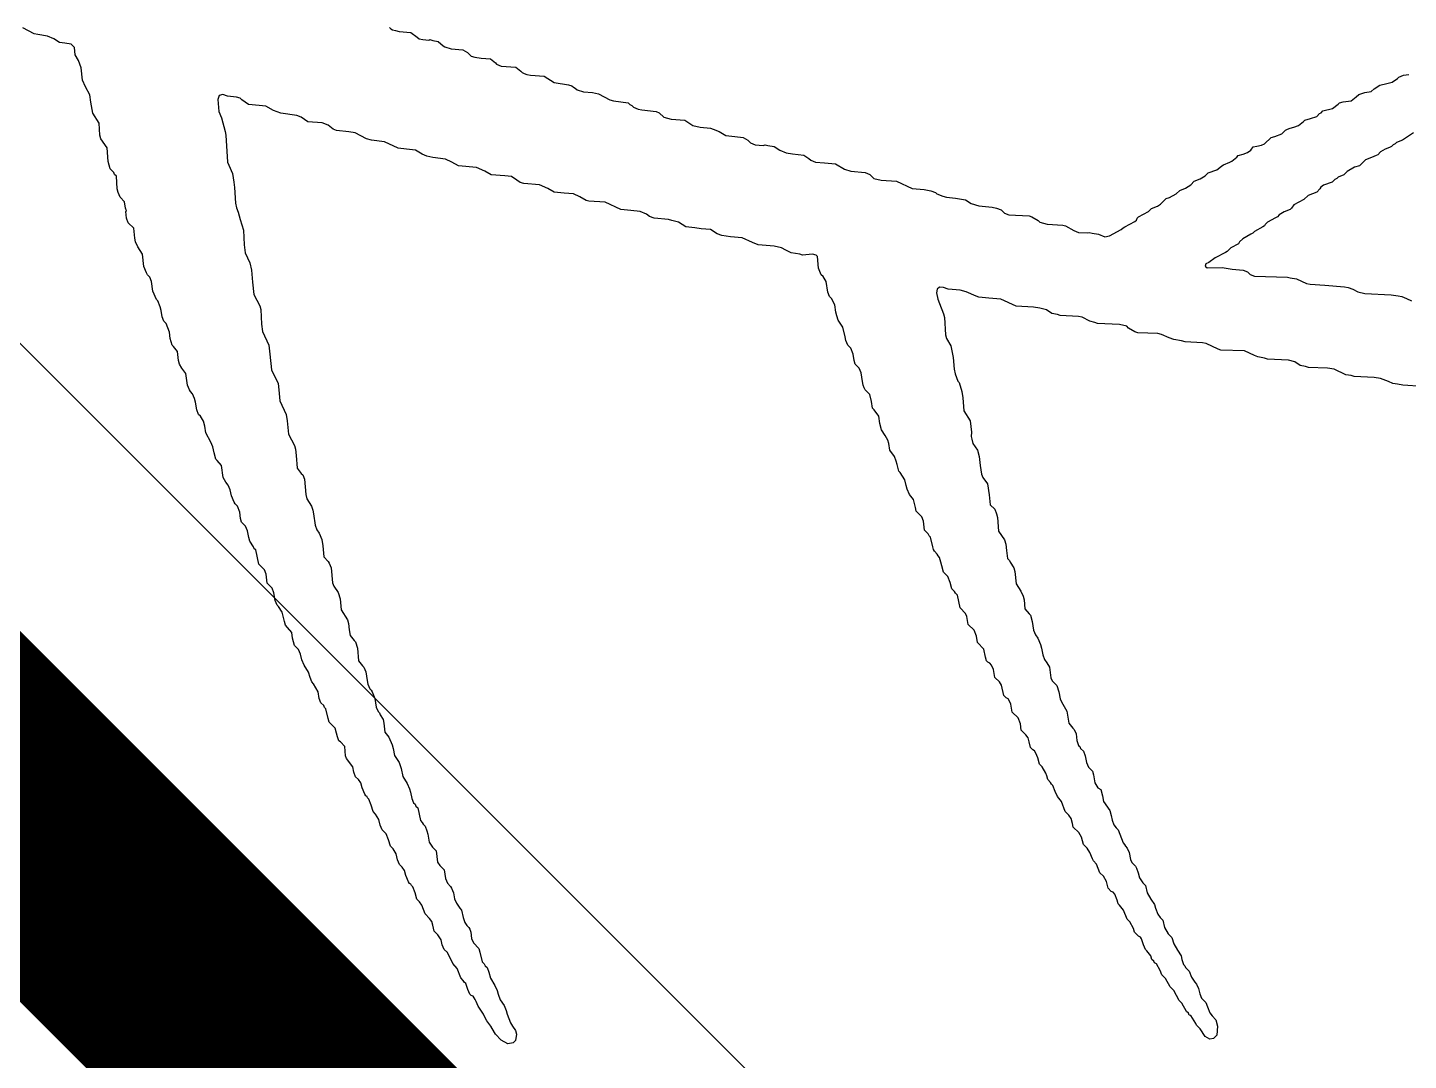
# Model space of a CAD drawing. Header units: inches. Extents: x 0 to 12.7, y -0.1 to 3.5.
# Drawn here: x 0.9198 to 1.025, y 0.5865 to 0.6652 of the extents above; entities that cross this region are included whole.
import ezdxf

# ---------------------------------------------------------------- set-up
doc = ezdxf.new("R2010")
doc.units = ezdxf.units.IN
doc.header["$MEASUREMENT"] = 0
doc.layers.add('Bottom Overlay', color=54, linetype='Continuous')
doc.layers.add('Top Layer', color=1, linetype='Continuous')

msp = doc.modelspace()

# ---------------------------------------------------------------- linework, layer by layer
at = {"layer": 'Bottom Overlay'}
for p, q in [((0.92032, 0.66476), (0.91945, 0.66521)), ((0.94739, 0.66524), (0.94749, 0.66514)), ((0.94749, 0.66514), (0.94763, 0.66507)), ((0.94763, 0.66507), (0.94784, 0.665)), ((0.94784, 0.665), (0.94812, 0.66493)), ((0.9206, 0.66469), (0.92032, 0.66476)), ((0.92133, 0.66458), (0.9206, 0.66469)), ((0.92182, 0.66438), (0.92133, 0.66458)), ((0.92224, 0.6641), (0.92182, 0.66438)), ((0.92265, 0.66403), (0.92224, 0.6641)), ((0.92314, 0.66396), (0.92265, 0.66403)), ((0.92338, 0.66371), (0.92314, 0.66396)), ((0.94812, 0.66493), (0.94902, 0.66486)), ((0.94902, 0.66486), (0.94951, 0.66451)), ((0.94951, 0.66451), (0.94965, 0.66438)), ((0.94965, 0.66438), (0.94993, 0.66431)), ((0.94993, 0.66431), (0.95038, 0.66427)), ((0.95038, 0.66427), (0.95048, 0.66431)), ((0.95048, 0.66431), (0.95069, 0.66424)), ((0.95069, 0.66424), (0.95111, 0.66417)), ((0.95111, 0.66417), (0.95149, 0.66385)), ((0.92345, 0.66316), (0.92338, 0.66371)), ((0.9237, 0.66271), (0.92345, 0.66316)), ((0.95149, 0.66385), (0.9516, 0.66375)), ((0.9516, 0.66375), (0.95209, 0.66361)), ((0.95209, 0.66361), (0.95299, 0.66354)), ((0.95299, 0.66354), (0.95334, 0.66333)), ((0.95334, 0.66333), (0.95362, 0.66305)), ((0.95362, 0.66305), (0.95389, 0.66298)), ((0.95389, 0.66298), (0.95438, 0.66291)), ((0.95438, 0.66291), (0.95508, 0.66284)), ((0.92391, 0.66215), (0.9237, 0.66271)), ((0.92401, 0.66121), (0.92391, 0.66215)), ((0.95508, 0.66284), (0.95546, 0.66253)), ((0.95546, 0.66253), (0.95556, 0.66243)), ((0.95556, 0.66243), (0.95591, 0.66229)), ((0.95591, 0.66229), (0.95703, 0.66222)), ((0.95703, 0.66222), (0.95741, 0.6619)), ((0.95741, 0.6619), (0.95751, 0.6618)), ((0.92422, 0.66072), (0.92401, 0.66121)), ((0.95751, 0.6618), (0.95765, 0.66173)), ((0.95765, 0.66173), (0.95786, 0.66166)), ((0.95786, 0.66166), (0.95814, 0.66159)), ((0.95814, 0.66159), (0.95918, 0.66152)), ((0.95918, 0.66152), (0.95995, 0.66104)), ((0.95995, 0.66104), (0.96103, 0.66086)), ((0.96103, 0.66086), (0.9613, 0.66079)), ((0.9613, 0.66079), (0.96141, 0.66069)), ((1.02243, 0.66055), (1.02285, 0.66083)), ((1.02285, 0.66083), (1.0234, 0.66097)), ((1.0234, 0.66097), (1.02379, 0.66107)), ((1.02379, 0.66107), (1.02421, 0.66135)), ((1.02421, 0.66135), (1.02431, 0.66145)), ((1.02431, 0.66145), (1.02466, 0.66159)), ((1.02466, 0.66159), (1.02507, 0.66166)), ((0.92457, 0.6601), (0.92422, 0.66072)), ((0.92464, 0.65954), (0.92457, 0.6601)), ((0.93441, 0.66006), (0.93431, 0.65975)), ((0.93431, 0.65975), (0.93438, 0.65884)), ((0.93469, 0.66013), (0.93441, 0.66006)), ((0.93504, 0.65999), (0.93469, 0.66013)), ((0.93573, 0.65992), (0.93504, 0.65999)), ((0.93601, 0.65985), (0.93573, 0.65992)), ((0.93615, 0.65971), (0.93601, 0.65985)), ((0.96141, 0.66069), (0.96155, 0.66062)), ((0.96155, 0.66062), (0.96169, 0.66048)), ((0.96169, 0.66048), (0.96217, 0.66034)), ((0.96217, 0.66034), (0.96287, 0.66027)), ((0.96287, 0.66027), (0.96332, 0.66017)), ((0.96332, 0.66017), (0.96419, 0.65971)), ((1.02069, 0.65964), (1.02107, 0.65996)), ((1.02107, 0.65996), (1.02125, 0.66013)), ((1.02125, 0.66013), (1.02173, 0.66027)), ((1.02173, 0.66027), (1.02219, 0.66037)), ((1.02219, 0.66037), (1.02243, 0.66055)), ((0.92478, 0.6587), (0.92464, 0.65954)), ((0.92526, 0.65794), (0.92478, 0.6587)), ((0.93438, 0.65884), (0.93459, 0.65836)), ((0.93664, 0.65937), (0.93615, 0.65971)), ((0.93747, 0.6593), (0.93664, 0.65937)), ((0.93796, 0.65923), (0.93747, 0.6593)), ((0.93855, 0.65891), (0.93796, 0.65923)), ((0.93911, 0.6587), (0.93855, 0.65891)), ((0.94033, 0.65853), (0.93911, 0.6587)), ((0.96419, 0.65971), (0.96447, 0.65964)), ((0.96447, 0.65964), (0.96558, 0.6595)), ((0.96558, 0.6595), (0.96572, 0.65937)), ((0.96572, 0.65937), (0.96586, 0.6593)), ((0.96586, 0.6593), (0.966, 0.65916)), ((0.966, 0.65916), (0.96635, 0.65902)), ((0.96635, 0.65902), (0.96663, 0.65895)), ((0.96663, 0.65895), (0.96771, 0.65884)), ((0.96771, 0.65884), (0.96795, 0.65874)), ((0.96795, 0.65874), (0.9683, 0.65839)), ((1.01826, 0.65867), (1.01839, 0.65874)), ((1.01839, 0.65874), (1.01853, 0.65888)), ((1.01853, 0.65888), (1.01926, 0.65905)), ((1.01926, 0.65905), (1.01968, 0.6594)), ((1.01968, 0.6594), (1.01979, 0.6595)), ((1.01979, 0.6595), (1.02006, 0.65957)), ((1.02006, 0.65957), (1.02069, 0.65964)), ((0.92533, 0.65703), (0.92526, 0.65794)), ((0.93459, 0.65836), (0.93469, 0.65797)), ((0.93469, 0.65797), (0.93476, 0.6577)), ((0.93476, 0.6577), (0.93486, 0.65731)), ((0.94067, 0.65839), (0.94033, 0.65853)), ((0.94116, 0.65804), (0.94067, 0.65839)), ((0.94227, 0.65797), (0.94116, 0.65804)), ((0.94273, 0.6578), (0.94227, 0.65797)), ((0.94311, 0.65749), (0.94273, 0.6578)), ((0.9683, 0.65839), (0.96885, 0.65825)), ((0.96885, 0.65825), (0.9699, 0.65818)), ((0.9699, 0.65818), (0.97052, 0.65776)), ((0.97052, 0.65776), (0.97108, 0.65763)), ((1.01631, 0.65763), (1.01666, 0.65776)), ((1.01666, 0.65776), (1.01704, 0.65808)), ((1.01704, 0.65808), (1.01714, 0.65818)), ((1.01714, 0.65818), (1.01759, 0.65829)), ((1.01759, 0.65829), (1.01805, 0.65846)), ((1.01805, 0.65846), (1.01826, 0.65867)), ((0.9254, 0.65676), (0.92533, 0.65703)), ((0.92589, 0.65606), (0.9254, 0.65676)), ((0.93486, 0.65731), (0.93493, 0.65703)), ((0.93493, 0.65703), (0.93504, 0.65498)), ((0.94335, 0.65738), (0.94311, 0.65749)), ((0.94429, 0.65728), (0.94335, 0.65738)), ((0.94478, 0.65721), (0.94429, 0.65728)), ((0.94565, 0.65676), (0.94478, 0.65721)), ((0.94603, 0.65665), (0.94565, 0.65676)), ((0.94701, 0.65651), (0.94603, 0.65665)), ((0.97108, 0.65763), (0.97185, 0.65756)), ((0.97185, 0.65756), (0.97205, 0.65749)), ((0.97205, 0.65749), (0.97251, 0.65731)), ((0.97251, 0.65731), (0.97303, 0.657)), ((0.97303, 0.657), (0.97372, 0.65693)), ((0.97372, 0.65693), (0.97435, 0.65686)), ((0.97435, 0.65686), (0.9747, 0.65665)), ((0.9747, 0.65665), (0.97491, 0.65644)), ((1.01408, 0.65637), (1.01457, 0.65686)), ((1.01457, 0.65686), (1.01485, 0.65693)), ((1.01485, 0.65693), (1.0154, 0.65714)), ((1.0154, 0.65714), (1.01568, 0.65742)), ((1.01568, 0.65742), (1.01582, 0.65749)), ((1.01582, 0.65749), (1.01603, 0.65756)), ((1.01603, 0.65756), (1.01631, 0.65763)), ((1.02459, 0.65665), (1.02414, 0.65648)), ((1.02542, 0.65721), (1.02459, 0.65665)), ((0.92596, 0.65502), (0.92589, 0.65606)), ((0.94805, 0.65603), (0.94701, 0.65651)), ((0.94868, 0.65596), (0.94805, 0.65603)), ((0.94937, 0.65589), (0.94868, 0.65596)), ((0.94989, 0.65557), (0.94937, 0.65589)), ((0.95024, 0.65543), (0.94989, 0.65557)), ((0.97491, 0.65644), (0.97526, 0.6563)), ((0.97526, 0.6563), (0.97588, 0.65623)), ((0.97588, 0.65623), (0.97602, 0.6563)), ((0.97602, 0.6563), (0.97623, 0.65623)), ((0.97623, 0.65623), (0.97672, 0.65616)), ((0.97672, 0.65616), (0.97713, 0.65589)), ((0.97713, 0.65589), (0.97762, 0.65568)), ((0.97762, 0.65568), (0.97811, 0.65561)), ((0.97811, 0.65561), (0.97898, 0.6555)), ((1.01206, 0.65547), (1.01245, 0.65557)), ((1.01245, 0.65557), (1.01279, 0.65571)), ((1.01279, 0.65571), (1.01304, 0.65589)), ((1.01304, 0.65589), (1.01321, 0.65613)), ((1.01321, 0.65613), (1.01349, 0.6562)), ((1.01349, 0.6562), (1.01384, 0.65627)), ((1.01384, 0.65627), (1.01408, 0.65637)), ((1.02271, 0.65554), (1.02257, 0.65547)), ((1.02292, 0.65575), (1.02271, 0.65554)), ((1.02327, 0.65596), (1.02292, 0.65575)), ((1.02361, 0.65609), (1.02327, 0.65596)), ((1.02375, 0.65616), (1.02361, 0.65609)), ((1.02389, 0.6563), (1.02375, 0.65616)), ((1.02403, 0.65637), (1.02389, 0.6563)), ((1.02414, 0.65648), (1.02403, 0.65637)), ((0.9261, 0.65446), (0.92596, 0.65502)), ((0.93504, 0.65498), (0.93514, 0.65474)), ((0.93514, 0.65474), (0.93542, 0.65411)), ((0.95069, 0.65533), (0.95024, 0.65543)), ((0.95167, 0.65519), (0.95069, 0.65533)), ((0.95215, 0.65498), (0.95167, 0.65519)), ((0.95264, 0.6547), (0.95215, 0.65498)), ((0.95403, 0.65456), (0.95264, 0.6547)), ((0.95466, 0.65429), (0.95403, 0.65456)), ((0.97898, 0.6555), (0.97936, 0.65526)), ((0.97936, 0.65526), (0.9795, 0.65512)), ((0.9795, 0.65512), (0.97985, 0.65498)), ((0.97985, 0.65498), (0.98054, 0.65491)), ((0.98054, 0.65491), (0.98138, 0.65484)), ((0.98138, 0.65484), (0.98207, 0.65443)), ((1.01043, 0.65439), (1.01067, 0.65456)), ((1.01067, 0.65456), (1.01081, 0.6547)), ((1.01081, 0.6547), (1.01095, 0.65477)), ((1.01095, 0.65477), (1.01144, 0.65498)), ((1.01144, 0.65498), (1.01158, 0.65505)), ((1.01158, 0.65505), (1.01196, 0.65536)), ((1.01196, 0.65536), (1.01206, 0.65547)), ((1.02093, 0.6546), (1.02038, 0.65425)), ((1.02132, 0.6547), (1.02093, 0.6546)), ((1.02177, 0.65516), (1.02132, 0.6547)), ((1.02222, 0.65533), (1.02177, 0.65516)), ((1.02257, 0.65547), (1.02222, 0.65533)), ((0.92638, 0.65418), (0.9261, 0.65446)), ((0.92644, 0.65404), (0.92638, 0.65418)), ((0.92658, 0.6539), (0.92644, 0.65404)), ((0.92665, 0.65293), (0.92658, 0.6539)), ((0.93542, 0.65411), (0.93553, 0.65345)), ((0.93553, 0.65345), (0.93559, 0.65303)), ((0.95515, 0.65401), (0.95466, 0.65429)), ((0.95619, 0.65394), (0.95515, 0.65401)), ((0.95668, 0.65387), (0.95619, 0.65394)), ((0.9571, 0.65359), (0.95668, 0.65387)), ((0.95734, 0.65342), (0.9571, 0.65359)), ((0.98207, 0.65443), (0.98256, 0.65429)), ((0.98256, 0.65429), (0.98364, 0.65418)), ((0.98364, 0.65418), (0.98399, 0.65404)), ((0.98399, 0.65404), (0.9843, 0.65373)), ((0.9843, 0.65373), (0.98486, 0.65359)), ((0.98486, 0.65359), (0.98604, 0.65352)), ((0.98604, 0.65352), (0.98722, 0.65296)), ((1.00845, 0.65324), (1.00872, 0.65352)), ((1.00872, 0.65352), (1.00918, 0.65369)), ((1.00918, 0.65369), (1.00956, 0.65394)), ((1.00956, 0.65394), (1.00977, 0.65415)), ((1.00977, 0.65415), (1.01043, 0.65439)), ((1.01923, 0.65345), (1.01857, 0.65321)), ((1.01944, 0.65366), (1.01923, 0.65345)), ((1.01958, 0.65373), (1.01944, 0.65366)), ((1.01968, 0.65383), (1.01958, 0.65373)), ((1.02013, 0.65401), (1.01968, 0.65383)), ((1.02038, 0.65425), (1.02013, 0.65401)), ((0.92672, 0.65265), (0.92665, 0.65293)), ((0.92686, 0.6523), (0.92672, 0.65265)), ((0.93559, 0.65303), (0.93566, 0.65185)), ((0.95762, 0.65335), (0.95734, 0.65342)), ((0.95883, 0.65324), (0.95762, 0.65335)), ((0.95946, 0.65296), (0.95883, 0.65324)), ((0.95995, 0.65269), (0.95946, 0.65296)), ((0.96071, 0.65262), (0.95995, 0.65269)), ((0.96141, 0.65255), (0.96071, 0.65262)), ((0.9619, 0.65234), (0.96141, 0.65255)), ((0.98722, 0.65296), (0.98813, 0.65289)), ((0.98813, 0.65289), (0.98865, 0.65279)), ((0.98865, 0.65279), (0.989, 0.65265)), ((0.989, 0.65265), (0.9891, 0.65255)), ((0.9891, 0.65255), (0.98955, 0.65237)), ((0.98955, 0.65237), (0.98983, 0.6523)), ((1.00684, 0.65227), (1.00733, 0.65255)), ((1.00733, 0.65255), (1.00761, 0.65282)), ((1.00761, 0.65282), (1.00806, 0.653)), ((1.00806, 0.653), (1.00845, 0.65324)), ((1.01739, 0.65244), (1.01707, 0.65213)), ((1.01805, 0.65269), (1.01739, 0.65244)), ((1.01829, 0.65293), (1.01805, 0.65269)), ((1.01836, 0.65307), (1.01829, 0.65293)), ((1.01857, 0.65321), (1.01836, 0.65307)), ((0.92721, 0.65195), (0.92686, 0.6523)), ((0.92728, 0.65147), (0.92721, 0.65195)), ((0.92735, 0.65126), (0.92728, 0.65147)), ((0.93566, 0.65185), (0.93573, 0.6515)), ((0.93573, 0.6515), (0.93587, 0.65115)), ((0.96238, 0.65206), (0.9619, 0.65234)), ((0.96259, 0.65199), (0.96238, 0.65206)), ((0.96384, 0.65192), (0.96259, 0.65199)), ((0.96503, 0.65136), (0.96384, 0.65192)), ((0.96579, 0.65129), (0.96503, 0.65136)), ((0.98983, 0.6523), (0.99053, 0.65223)), ((0.99053, 0.65223), (0.99129, 0.65209)), ((0.99129, 0.65209), (0.99171, 0.65182)), ((0.99171, 0.65182), (0.9923, 0.65164)), ((0.9923, 0.65164), (0.99331, 0.65154)), ((0.99331, 0.65154), (0.99366, 0.65147)), ((0.99366, 0.65147), (0.99401, 0.65133)), ((0.99401, 0.65133), (0.99425, 0.65109)), ((1.00524, 0.65122), (1.00545, 0.65143)), ((1.00545, 0.65143), (1.00591, 0.65161)), ((1.00591, 0.65161), (1.00615, 0.65178)), ((1.00615, 0.65178), (1.00657, 0.6522)), ((1.00657, 0.6522), (1.00684, 0.65227)), ((1.01603, 0.65136), (1.01558, 0.65119)), ((1.01613, 0.65147), (1.01603, 0.65136)), ((1.01631, 0.65171), (1.01613, 0.65147)), ((1.01707, 0.65213), (1.01631, 0.65171)), ((0.92731, 0.65122), (0.92735, 0.65126)), ((0.92735, 0.6507), (0.92731, 0.65122)), ((0.92749, 0.65035), (0.92735, 0.6507)), ((0.92791, 0.64994), (0.92749, 0.65035)), ((0.93587, 0.65115), (0.93601, 0.6506)), ((0.93601, 0.6506), (0.93626, 0.6498)), ((0.96649, 0.65122), (0.96579, 0.65129)), ((0.96698, 0.65102), (0.96649, 0.65122)), ((0.96722, 0.65084), (0.96698, 0.65102)), ((0.96757, 0.6507), (0.96722, 0.65084)), ((0.96865, 0.6506), (0.96757, 0.6507)), ((0.96892, 0.65053), (0.96865, 0.6506)), ((0.96941, 0.65039), (0.96892, 0.65053)), ((0.96997, 0.65004), (0.96941, 0.65039)), ((0.99425, 0.65109), (0.9946, 0.65095)), ((0.9946, 0.65095), (0.99613, 0.65088)), ((0.99613, 0.65088), (0.99634, 0.65081)), ((0.99634, 0.65081), (0.99683, 0.65053)), ((0.99683, 0.65053), (0.99696, 0.65039)), ((0.99696, 0.65039), (0.99752, 0.65025)), ((1.00344, 0.65004), (1.0042, 0.65046)), ((1.0042, 0.65046), (1.00431, 0.65056)), ((1.00431, 0.65056), (1.00437, 0.6507)), ((1.00437, 0.6507), (1.00448, 0.65081)), ((1.00448, 0.65081), (1.00524, 0.65122)), ((1.01429, 0.65039), (1.01412, 0.65022)), ((1.01492, 0.65074), (1.01429, 0.65039)), ((1.01506, 0.65081), (1.01492, 0.65074)), ((1.01519, 0.65095), (1.01506, 0.65081)), ((1.01558, 0.65119), (1.01519, 0.65095)), ((0.92798, 0.64917), (0.92791, 0.64994)), ((0.93626, 0.6498), (0.93633, 0.64868)), ((0.97066, 0.64997), (0.96997, 0.65004)), ((0.97115, 0.6499), (0.97066, 0.64997)), ((0.97185, 0.64983), (0.97115, 0.6499)), ((0.97237, 0.64952), (0.97185, 0.64983)), ((0.97272, 0.64938), (0.97237, 0.64952)), ((0.97338, 0.64928), (0.97272, 0.64938)), ((0.97428, 0.64921), (0.97338, 0.64928)), ((0.99752, 0.65025), (0.9987, 0.65018)), ((0.9987, 0.65018), (0.99891, 0.65011)), ((0.99891, 0.65011), (0.99954, 0.64976)), ((0.99954, 0.64976), (0.99989, 0.64962)), ((0.99989, 0.64962), (1.00055, 0.64959)), ((1.00055, 0.64959), (1.00072, 0.64962)), ((1.00072, 0.64962), (1.00093, 0.64955)), ((1.00093, 0.64955), (1.00142, 0.64948)), ((1.00142, 0.64948), (1.0019, 0.64928)), ((1.0019, 0.64928), (1.00225, 0.64935)), ((1.00225, 0.64935), (1.00316, 0.64983)), ((1.00316, 0.64983), (1.0033, 0.64997)), ((1.0033, 0.64997), (1.00344, 0.65004)), ((1.01304, 0.64948), (1.01241, 0.64914)), ((1.01318, 0.64955), (1.01304, 0.64948)), ((1.01332, 0.64969), (1.01318, 0.64955)), ((1.01394, 0.65004), (1.01332, 0.64969)), ((1.01408, 0.65011), (1.01394, 0.65004)), ((1.01412, 0.65022), (1.01408, 0.65011)), ((0.92805, 0.64889), (0.92798, 0.64917)), ((0.92822, 0.64851), (0.92805, 0.64889)), ((0.92857, 0.64795), (0.92822, 0.64851)), ((0.93633, 0.64868), (0.93639, 0.64806)), ((0.97505, 0.64886), (0.97428, 0.64921)), ((0.9755, 0.64868), (0.97505, 0.64886)), ((0.97672, 0.64858), (0.9755, 0.64868)), ((0.97727, 0.64844), (0.97672, 0.64858)), ((0.97759, 0.64827), (0.97727, 0.64844)), ((0.978, 0.64806), (0.97759, 0.64827)), ((1.01123, 0.64816), (1.01109, 0.64809)), ((1.01151, 0.64844), (1.01123, 0.64816)), ((1.0121, 0.64875), (1.01151, 0.64844)), ((1.01217, 0.64889), (1.0121, 0.64875)), ((1.01241, 0.64914), (1.01217, 0.64889)), ((0.92867, 0.64701), (0.92857, 0.64795)), ((0.93639, 0.64806), (0.93674, 0.64729)), ((0.93674, 0.64729), (0.93688, 0.64674)), ((0.97866, 0.64795), (0.978, 0.64806)), ((0.97887, 0.64788), (0.97866, 0.64795)), ((0.97964, 0.64795), (0.97887, 0.64788)), ((0.97992, 0.64788), (0.97964, 0.64795)), ((0.98002, 0.64778), (0.97992, 0.64788)), ((0.98009, 0.64688), (0.98002, 0.64778)), ((1.00959, 0.64722), (1.00956, 0.64705)), ((1.00984, 0.64733), (1.00959, 0.64722)), ((1.01032, 0.64768), (1.00984, 0.64733)), ((1.01109, 0.64809), (1.01032, 0.64768)), ((0.92888, 0.64653), (0.92867, 0.64701)), ((0.92895, 0.64639), (0.92888, 0.64653)), ((0.92912, 0.64621), (0.92895, 0.64639)), ((0.92926, 0.64587), (0.92912, 0.64621)), ((0.93688, 0.64674), (0.93695, 0.64583)), ((0.9803, 0.64639), (0.98009, 0.64688)), ((0.98044, 0.64625), (0.9803, 0.64639)), ((0.98068, 0.64587), (0.98044, 0.64625)), ((1.00956, 0.64705), (1.0097, 0.64691)), ((1.0097, 0.64691), (1.01085, 0.64695)), ((1.01085, 0.64695), (1.01161, 0.64681)), ((1.01161, 0.64681), (1.01245, 0.64674)), ((1.01245, 0.64674), (1.01279, 0.6466)), ((1.01279, 0.6466), (1.01297, 0.64642)), ((1.01297, 0.64642), (1.01332, 0.64628)), ((1.01332, 0.64628), (1.01582, 0.64621)), ((1.01582, 0.64621), (1.01603, 0.64615)), ((1.01603, 0.64615), (1.01652, 0.64608)), ((1.01652, 0.64608), (1.01728, 0.64573)), ((0.92937, 0.64514), (0.92926, 0.64587)), ((0.92965, 0.64451), (0.92937, 0.64514)), ((0.93695, 0.64583), (0.93706, 0.64489)), ((0.98079, 0.64507), (0.98068, 0.64587)), ((0.98093, 0.64472), (0.98079, 0.64507)), ((0.98914, 0.64528), (0.98907, 0.645)), ((0.98931, 0.64545), (0.98914, 0.64528)), ((0.98962, 0.64541), (0.98931, 0.64545)), ((0.98997, 0.64528), (0.98962, 0.64541)), ((0.99088, 0.64521), (0.98997, 0.64528)), ((0.99133, 0.6451), (0.99088, 0.64521)), ((0.99209, 0.64475), (0.99133, 0.6451)), ((1.01728, 0.64573), (1.01756, 0.64566)), ((1.01756, 0.64566), (1.01867, 0.64559)), ((1.01867, 0.64559), (1.02017, 0.64548)), ((1.02017, 0.64548), (1.02045, 0.64541)), ((1.02045, 0.64541), (1.0208, 0.64528)), ((1.0208, 0.64528), (1.02118, 0.6451)), ((1.02118, 0.6451), (1.02173, 0.64496)), ((0.92975, 0.64441), (0.92965, 0.64451)), ((0.92992, 0.64395), (0.92975, 0.64441)), ((0.92999, 0.64367), (0.92992, 0.64395)), ((0.93706, 0.64489), (0.93751, 0.64402)), ((0.93751, 0.64402), (0.93758, 0.64374)), ((0.98107, 0.64458), (0.98093, 0.64472)), ((0.98134, 0.64409), (0.98107, 0.64458)), ((0.98141, 0.64354), (0.98134, 0.64409)), ((0.98907, 0.645), (0.98917, 0.64454)), ((0.98917, 0.64454), (0.98931, 0.6442)), ((0.98931, 0.6442), (0.98962, 0.6434)), ((0.9923, 0.64468), (0.99209, 0.64475)), ((0.99307, 0.64461), (0.9923, 0.64468)), ((0.99397, 0.64454), (0.99307, 0.64461)), ((0.99516, 0.64399), (0.99397, 0.64454)), ((0.99648, 0.64392), (0.99516, 0.64399)), ((1.02173, 0.64496), (1.02372, 0.64486)), ((1.02372, 0.64486), (1.02427, 0.64479)), ((1.02427, 0.64479), (1.02455, 0.64472)), ((1.02455, 0.64472), (1.0249, 0.64458)), ((1.0249, 0.64458), (1.02528, 0.64441)), ((0.93006, 0.64319), (0.92999, 0.64367)), ((0.9302, 0.64284), (0.93006, 0.64319)), ((0.93758, 0.64374), (0.93765, 0.64263)), ((0.98148, 0.64326), (0.98141, 0.64354)), ((0.98159, 0.64294), (0.98148, 0.64326)), ((0.98194, 0.64239), (0.98159, 0.64294)), ((0.98962, 0.6434), (0.98969, 0.64312)), ((0.98969, 0.64312), (0.98976, 0.6418)), ((0.99696, 0.64385), (0.99648, 0.64392)), ((0.99745, 0.64371), (0.99696, 0.64385)), ((0.99787, 0.64343), (0.99745, 0.64371)), ((0.99829, 0.64336), (0.99787, 0.64343)), ((0.9985, 0.64329), (0.99829, 0.64336)), ((0.99989, 0.64322), (0.9985, 0.64329)), ((1.00017, 0.64315), (0.99989, 0.64322)), ((1.00076, 0.64284), (1.00017, 0.64315)), ((0.93038, 0.64267), (0.9302, 0.64284)), ((0.93062, 0.64201), (0.93038, 0.64267)), ((0.93069, 0.64152), (0.93062, 0.64201)), ((0.93765, 0.64263), (0.93772, 0.64207)), ((0.93772, 0.64207), (0.9382, 0.64103)), ((0.98211, 0.64166), (0.98194, 0.64239)), ((1.00114, 0.64274), (1.00076, 0.64284)), ((1.00135, 0.64267), (1.00114, 0.64274)), ((1.00302, 0.6426), (1.00135, 0.64267)), ((1.00357, 0.64246), (1.00302, 0.6426)), ((1.00371, 0.64232), (1.00357, 0.64246)), ((1.0042, 0.64204), (1.00371, 0.64232)), ((1.00441, 0.64197), (1.0042, 0.64204)), ((1.00594, 0.6419), (1.00441, 0.64197)), ((1.00622, 0.64183), (1.00594, 0.6419)), ((0.93083, 0.64103), (0.93069, 0.64152)), ((0.93093, 0.64093), (0.93083, 0.64103)), ((0.93125, 0.64054), (0.93093, 0.64093)), ((0.9382, 0.64103), (0.93827, 0.64034)), ((0.98218, 0.64138), (0.98211, 0.64166)), ((0.98232, 0.64103), (0.98218, 0.64138)), ((0.98256, 0.64079), (0.98232, 0.64103)), ((0.98976, 0.6418), (0.98983, 0.64152)), ((0.98983, 0.64152), (0.99018, 0.64096)), ((0.99018, 0.64096), (0.99035, 0.64009)), ((1.00681, 0.64159), (1.00622, 0.64183)), ((1.00716, 0.64145), (1.00681, 0.64159)), ((1.00775, 0.64134), (1.00716, 0.64145)), ((1.00803, 0.64127), (1.00775, 0.64134)), ((1.00935, 0.6412), (1.00803, 0.64127)), ((1.00963, 0.64114), (1.00935, 0.6412)), ((1.01053, 0.64072), (1.00963, 0.64114)), ((0.93132, 0.63985), (0.93125, 0.64054)), ((0.93139, 0.63957), (0.93132, 0.63985)), ((0.93827, 0.64034), (0.93841, 0.63915)), ((0.98274, 0.64034), (0.98256, 0.64079)), ((0.9828, 0.63985), (0.98274, 0.64034)), ((0.98287, 0.63957), (0.9828, 0.63985)), ((0.99035, 0.64009), (0.99042, 0.63919)), ((1.01074, 0.64065), (1.01053, 0.64072)), ((1.01255, 0.64058), (1.01074, 0.64065)), ((1.01332, 0.64023), (1.01255, 0.64058)), ((1.01356, 0.64013), (1.01332, 0.64023)), ((1.01408, 0.64002), (1.01356, 0.64013)), ((1.01429, 0.63995), (1.01408, 0.64002)), ((1.01589, 0.63988), (1.01429, 0.63995)), ((1.01638, 0.63974), (1.01589, 0.63988)), ((1.01679, 0.63947), (1.01638, 0.63974)), ((0.93156, 0.63926), (0.93139, 0.63957)), ((0.93187, 0.63887), (0.93156, 0.63926)), ((0.93201, 0.63797), (0.93187, 0.63887)), ((0.93841, 0.63915), (0.9389, 0.63811)), ((0.98319, 0.63926), (0.98287, 0.63957)), ((0.98333, 0.63891), (0.98319, 0.63926)), ((0.98343, 0.63825), (0.98333, 0.63891)), ((0.99042, 0.63919), (0.99049, 0.63884)), ((0.99049, 0.63884), (0.9907, 0.63828)), ((1.01721, 0.6394), (1.01679, 0.63947)), ((1.01742, 0.63933), (1.01721, 0.6394)), ((1.01888, 0.63926), (1.01742, 0.63933)), ((1.01937, 0.63919), (1.01888, 0.63926)), ((1.02027, 0.63877), (1.01937, 0.63919)), ((1.02069, 0.6387), (1.02027, 0.63877)), ((1.0209, 0.63863), (1.02069, 0.6387)), ((0.93215, 0.63762), (0.93201, 0.63797)), ((0.9389, 0.63811), (0.93897, 0.63762)), ((0.9835, 0.63797), (0.98343, 0.63825)), ((0.98357, 0.63776), (0.9835, 0.63797)), ((0.98364, 0.63762), (0.98357, 0.63776)), ((0.9907, 0.63828), (0.99081, 0.63818)), ((0.99081, 0.63818), (0.99102, 0.63748)), ((1.02243, 0.63856), (1.0209, 0.63863)), ((1.02292, 0.63849), (1.02243, 0.63856)), ((1.02351, 0.63825), (1.02292, 0.63849)), ((1.02386, 0.63811), (1.02351, 0.63825)), ((1.02421, 0.63804), (1.02386, 0.63811)), ((1.02462, 0.63797), (1.02421, 0.63804)), ((1.02612, 0.63787), (1.02462, 0.63797)), ((0.93222, 0.63748), (0.93215, 0.63762)), ((0.93239, 0.63731), (0.93222, 0.63748)), ((0.93253, 0.63696), (0.93239, 0.63731)), ((0.9326, 0.63668), (0.93253, 0.63696)), ((0.93271, 0.63609), (0.9326, 0.63668)), ((0.93897, 0.63762), (0.93904, 0.63679)), ((0.93904, 0.63679), (0.93953, 0.63574)), ((0.98399, 0.63727), (0.98364, 0.63762)), ((0.98413, 0.63672), (0.98399, 0.63727)), ((0.9842, 0.63623), (0.98413, 0.63672)), ((0.99102, 0.63748), (0.99108, 0.637)), ((0.99108, 0.637), (0.99115, 0.63602)), ((0.93285, 0.63574), (0.93271, 0.63609)), ((0.93299, 0.6356), (0.93285, 0.63574)), ((0.93323, 0.63522), (0.93299, 0.6356)), ((0.93953, 0.63574), (0.9396, 0.63526)), ((0.98434, 0.63609), (0.9842, 0.63623)), ((0.98468, 0.6356), (0.98434, 0.63609)), ((0.98475, 0.63505), (0.98468, 0.6356)), ((0.99115, 0.63602), (0.99164, 0.63526)), ((0.93333, 0.63484), (0.93323, 0.63522)), ((0.9334, 0.63435), (0.93333, 0.63484)), ((0.9396, 0.63526), (0.9397, 0.63425)), ((0.98489, 0.63456), (0.98475, 0.63505)), ((0.98517, 0.63414), (0.98489, 0.63456)), ((0.99164, 0.63526), (0.99175, 0.63439)), ((0.93379, 0.63362), (0.9334, 0.63435)), ((0.93392, 0.63327), (0.93379, 0.63362)), ((0.9397, 0.63425), (0.94015, 0.63338)), ((0.98538, 0.63379), (0.98517, 0.63414)), ((0.98545, 0.63352), (0.98538, 0.63379)), ((0.98552, 0.63303), (0.98545, 0.63352)), ((0.99175, 0.63439), (0.99171, 0.63407)), ((0.99171, 0.63407), (0.99178, 0.63386)), ((0.99178, 0.63386), (0.99185, 0.63352)), ((0.99185, 0.63352), (0.9922, 0.63303)), ((0.93403, 0.63282), (0.93392, 0.63327)), ((0.93417, 0.63233), (0.93403, 0.63282)), ((0.94015, 0.63338), (0.94022, 0.6331)), ((0.94022, 0.6331), (0.94029, 0.63261)), ((0.94029, 0.63261), (0.94036, 0.63164)), ((0.98587, 0.63254), (0.98552, 0.63303)), ((0.98601, 0.63219), (0.98587, 0.63254)), ((0.9922, 0.63303), (0.99234, 0.63254)), ((0.99234, 0.63254), (0.99241, 0.63185)), ((0.93427, 0.63223), (0.93417, 0.63233)), ((0.93459, 0.63185), (0.93427, 0.63223)), ((0.93473, 0.63094), (0.93459, 0.63185)), ((0.94036, 0.63164), (0.94067, 0.63125)), ((0.98608, 0.63192), (0.98601, 0.63219)), ((0.98621, 0.63143), (0.98608, 0.63192)), ((0.98632, 0.63132), (0.98621, 0.63143)), ((0.98667, 0.63077), (0.98632, 0.63132)), ((0.99241, 0.63185), (0.99251, 0.63119)), ((0.93493, 0.63059), (0.93473, 0.63094)), ((0.93511, 0.63035), (0.93493, 0.63059)), ((0.93525, 0.63), (0.93511, 0.63035)), ((0.94067, 0.63125), (0.94078, 0.63115)), ((0.94078, 0.63115), (0.94092, 0.6308)), ((0.94092, 0.6308), (0.94102, 0.62965)), ((0.98677, 0.63032), (0.98667, 0.63077)), ((0.98684, 0.63004), (0.98677, 0.63032)), ((0.99251, 0.63119), (0.99262, 0.63094)), ((0.99262, 0.63094), (0.99296, 0.63045)), ((0.99296, 0.63045), (0.9931, 0.62962)), ((0.93535, 0.62955), (0.93525, 0.63)), ((0.93556, 0.62906), (0.93535, 0.62955)), ((0.94102, 0.62965), (0.94109, 0.62931)), ((0.94109, 0.62931), (0.94144, 0.62875)), ((0.98701, 0.62965), (0.98684, 0.63004)), ((0.98733, 0.62927), (0.98701, 0.62965)), ((0.98747, 0.62865), (0.98733, 0.62927)), ((0.9931, 0.62962), (0.99317, 0.62885)), ((0.93563, 0.62892), (0.93556, 0.62906)), ((0.9358, 0.62875), (0.93563, 0.62892)), ((0.93598, 0.6283), (0.9358, 0.62875)), ((0.93605, 0.62781), (0.93598, 0.6283)), ((0.94144, 0.62875), (0.94154, 0.62844)), ((0.94154, 0.62844), (0.94161, 0.62816)), ((0.98754, 0.62837), (0.98747, 0.62865)), ((0.98795, 0.62795), (0.98754, 0.62837)), ((0.99317, 0.62885), (0.99352, 0.62851)), ((0.99352, 0.62851), (0.99366, 0.62816)), ((0.93612, 0.62753), (0.93605, 0.62781)), ((0.93643, 0.62722), (0.93612, 0.62753)), ((0.93657, 0.62687), (0.93643, 0.62722)), ((0.94161, 0.62816), (0.94172, 0.62729)), ((0.94172, 0.62729), (0.94186, 0.62694)), ((0.98809, 0.6276), (0.98795, 0.62795)), ((0.98816, 0.62691), (0.98809, 0.6276)), ((0.99366, 0.62816), (0.99373, 0.62788)), ((0.99373, 0.62788), (0.9938, 0.62684)), ((0.93667, 0.62635), (0.93657, 0.62687)), ((0.93674, 0.62607), (0.93667, 0.62635)), ((0.93702, 0.62565), (0.93674, 0.62607)), ((0.94186, 0.62694), (0.94203, 0.6267)), ((0.94203, 0.6267), (0.94224, 0.62621)), ((0.94224, 0.62621), (0.94231, 0.62572)), ((0.98844, 0.62663), (0.98816, 0.62691)), ((0.98851, 0.62649), (0.98844, 0.62663)), ((0.98861, 0.62638), (0.98851, 0.62649)), ((0.98879, 0.62565), (0.98861, 0.62638)), ((0.9938, 0.62684), (0.99425, 0.62618)), ((0.99425, 0.62618), (0.99436, 0.62586)), ((0.93709, 0.62551), (0.93702, 0.62565)), ((0.9372, 0.62541), (0.93709, 0.62551)), ((0.93744, 0.62433), (0.9372, 0.62541)), ((0.94231, 0.62572), (0.94238, 0.62489)), ((0.98886, 0.62545), (0.98879, 0.62565)), ((0.98893, 0.62531), (0.98886, 0.62545)), ((0.98914, 0.6251), (0.98893, 0.62531)), ((0.98921, 0.62496), (0.98914, 0.6251)), ((0.99436, 0.62586), (0.99442, 0.62538)), ((0.99442, 0.62538), (0.99449, 0.62475)), ((0.93786, 0.62391), (0.93744, 0.62433)), ((0.94238, 0.62489), (0.94273, 0.62454)), ((0.94273, 0.62454), (0.9428, 0.6244)), ((0.9428, 0.6244), (0.94294, 0.62405)), ((0.94294, 0.62405), (0.94304, 0.62291)), ((0.98931, 0.62485), (0.98921, 0.62496)), ((0.98941, 0.62447), (0.98931, 0.62485)), ((0.98948, 0.62419), (0.98941, 0.62447)), ((0.98962, 0.62371), (0.98948, 0.62419)), ((0.99449, 0.62475), (0.99463, 0.62461)), ((0.99463, 0.62461), (0.9947, 0.62447)), ((0.9947, 0.62447), (0.99498, 0.62405)), ((0.99498, 0.62405), (0.99505, 0.62378)), ((0.938, 0.62357), (0.93786, 0.62391)), ((0.93806, 0.62287), (0.938, 0.62357)), ((0.94304, 0.62291), (0.94314, 0.62266)), ((0.98994, 0.62339), (0.98962, 0.62371)), ((0.99011, 0.62294), (0.98994, 0.62339)), ((0.99025, 0.62245), (0.99011, 0.62294)), ((0.99505, 0.62378), (0.99516, 0.62284)), ((0.93845, 0.62249), (0.93806, 0.62287)), ((0.93859, 0.62214), (0.93845, 0.62249)), ((0.93869, 0.62155), (0.93859, 0.62214)), ((0.94314, 0.62266), (0.94349, 0.62217)), ((0.94349, 0.62217), (0.94363, 0.62169)), ((0.99046, 0.62224), (0.99025, 0.62245)), ((0.99053, 0.62211), (0.99046, 0.62224)), ((0.99067, 0.62197), (0.99053, 0.62211)), ((0.99088, 0.62099), (0.99067, 0.62197)), ((0.99516, 0.62284), (0.9955, 0.62228)), ((0.9955, 0.62228), (0.99568, 0.6219)), ((0.99568, 0.6219), (0.99575, 0.62162)), ((0.93883, 0.6212), (0.93869, 0.62155)), ((0.93893, 0.6211), (0.93883, 0.6212)), ((0.93921, 0.62068), (0.93893, 0.6211)), ((0.94363, 0.62169), (0.9437, 0.62085)), ((0.9437, 0.62085), (0.94419, 0.62009)), ((0.99129, 0.62057), (0.99088, 0.62099)), ((0.99575, 0.62162), (0.99582, 0.62092)), ((0.99582, 0.62092), (0.99613, 0.62054)), ((0.93939, 0.61995), (0.93921, 0.62068)), ((0.93946, 0.61967), (0.93939, 0.61995)), ((0.94419, 0.62009), (0.94426, 0.61981)), ((0.94426, 0.61981), (0.94433, 0.61932)), ((0.9914, 0.62033), (0.99129, 0.62057)), ((0.9915, 0.61974), (0.9914, 0.62033)), ((0.99613, 0.62054), (0.99623, 0.62044)), ((0.99623, 0.62044), (0.99637, 0.61995)), ((0.99637, 0.61995), (0.99648, 0.61929)), ((0.93963, 0.6195), (0.93946, 0.61967)), ((0.93994, 0.61911), (0.93963, 0.6195)), ((0.94001, 0.6187), (0.93994, 0.61911)), ((0.94015, 0.61814), (0.94001, 0.6187)), ((0.94433, 0.61932), (0.9444, 0.6189)), ((0.9444, 0.6189), (0.94471, 0.61852)), ((0.99195, 0.61929), (0.9915, 0.61974)), ((0.99213, 0.61883), (0.99195, 0.61929)), ((0.9922, 0.61835), (0.99213, 0.61883)), ((0.99648, 0.61929), (0.99662, 0.61894)), ((0.99662, 0.61894), (0.99679, 0.6187)), ((0.99679, 0.6187), (0.997, 0.61821)), ((0.94047, 0.61783), (0.94015, 0.61814)), ((0.9406, 0.61748), (0.94047, 0.61783)), ((0.94471, 0.61852), (0.94481, 0.61842)), ((0.94481, 0.61842), (0.94495, 0.61793)), ((0.94495, 0.61793), (0.94502, 0.61696)), ((0.99269, 0.61786), (0.9922, 0.61835)), ((0.99282, 0.61723), (0.99269, 0.61786)), ((0.997, 0.61821), (0.99707, 0.61793)), ((0.99707, 0.61793), (0.99717, 0.61741)), ((0.94071, 0.61703), (0.9406, 0.61748)), ((0.94088, 0.61664), (0.94071, 0.61703)), ((0.94123, 0.61609), (0.94088, 0.61664)), ((0.94502, 0.61696), (0.94534, 0.61657)), ((0.99289, 0.61696), (0.99282, 0.61723)), ((0.993, 0.61685), (0.99289, 0.61696)), ((0.99314, 0.61678), (0.993, 0.61685)), ((0.99328, 0.61664), (0.99314, 0.61678)), ((0.99342, 0.6163), (0.99328, 0.61664)), ((0.99717, 0.61741), (0.99731, 0.61706)), ((0.99731, 0.61706), (0.99749, 0.61682)), ((0.99749, 0.61682), (0.99769, 0.61647)), ((0.94134, 0.6157), (0.94123, 0.61609)), ((0.94147, 0.61536), (0.94134, 0.6157)), ((0.94534, 0.61657), (0.94544, 0.61647)), ((0.94544, 0.61647), (0.94558, 0.61612)), ((0.94558, 0.61612), (0.94568, 0.61546)), ((0.99352, 0.6157), (0.99342, 0.6163)), ((0.99387, 0.61536), (0.99352, 0.6157)), ((0.99769, 0.61647), (0.9978, 0.61567)), ((0.9978, 0.61567), (0.9979, 0.61543)), ((0.94161, 0.61522), (0.94147, 0.61536)), ((0.94196, 0.61459), (0.94161, 0.61522)), ((0.94203, 0.6141), (0.94196, 0.61459)), ((0.94568, 0.61546), (0.94575, 0.61518)), ((0.94575, 0.61518), (0.94589, 0.61483)), ((0.94589, 0.61483), (0.946, 0.61473)), ((0.946, 0.61473), (0.94607, 0.61459)), ((0.94607, 0.61459), (0.94628, 0.6141)), ((0.99404, 0.61511), (0.99387, 0.61536)), ((0.99422, 0.61431), (0.99404, 0.61511)), ((0.9979, 0.61543), (0.99825, 0.61508)), ((0.99825, 0.61508), (0.99839, 0.61459)), ((0.99839, 0.61459), (0.9985, 0.61407)), ((0.94217, 0.61376), (0.94203, 0.6141)), ((0.94238, 0.61355), (0.94217, 0.61376)), ((0.94245, 0.61341), (0.94238, 0.61355)), ((0.94628, 0.6141), (0.94638, 0.61344)), ((0.94638, 0.61344), (0.94652, 0.61309)), ((0.99439, 0.61414), (0.99422, 0.61431)), ((0.99453, 0.61407), (0.99439, 0.61414)), ((0.99463, 0.61389), (0.99453, 0.61407)), ((0.99474, 0.61365), (0.99463, 0.61389)), ((0.99484, 0.61306), (0.99474, 0.61365)), ((0.9985, 0.61407), (0.9986, 0.61383)), ((0.9986, 0.61383), (0.99902, 0.61313)), ((0.94255, 0.6133), (0.94245, 0.61341)), ((0.94273, 0.61257), (0.94255, 0.6133)), ((0.9428, 0.61229), (0.94273, 0.61257)), ((0.94652, 0.61309), (0.94662, 0.61299)), ((0.94662, 0.61299), (0.94669, 0.61285)), ((0.94669, 0.61285), (0.9469, 0.6125)), ((0.9469, 0.6125), (0.94697, 0.61222)), ((0.99529, 0.61261), (0.99484, 0.61306)), ((0.99547, 0.61216), (0.99529, 0.61261)), ((0.99902, 0.61313), (0.99916, 0.61222)), ((0.94325, 0.61184), (0.9428, 0.61229)), ((0.94335, 0.61146), (0.94325, 0.61184)), ((0.94342, 0.61118), (0.94335, 0.61146)), ((0.94697, 0.61222), (0.94704, 0.61153)), ((0.94704, 0.61153), (0.94735, 0.61115)), ((0.99554, 0.61167), (0.99547, 0.61216)), ((0.99589, 0.61132), (0.99554, 0.61167)), ((0.99916, 0.61222), (0.99947, 0.61184)), ((0.99947, 0.61184), (0.99957, 0.61174)), ((0.99957, 0.61174), (0.99971, 0.61139)), ((0.99971, 0.61139), (0.99978, 0.6109)), ((0.94353, 0.61087), (0.94342, 0.61118)), ((0.94367, 0.6108), (0.94353, 0.61087)), ((0.94398, 0.61042), (0.94367, 0.6108)), ((0.94405, 0.60972), (0.94398, 0.61042)), ((0.94735, 0.61115), (0.9476, 0.61055)), ((0.9476, 0.61055), (0.94767, 0.61028)), ((0.99606, 0.61108), (0.99589, 0.61132)), ((0.99613, 0.6108), (0.99606, 0.61108)), ((0.99623, 0.61035), (0.99613, 0.6108)), ((0.99641, 0.61017), (0.99623, 0.61035)), ((0.99978, 0.6109), (0.99989, 0.61052)), ((0.99989, 0.61052), (0.99999, 0.61042)), ((0.99999, 0.61042), (1.00006, 0.61028)), ((0.94412, 0.60951), (0.94405, 0.60972)), ((0.94461, 0.60888), (0.94412, 0.60951)), ((0.94767, 0.61028), (0.94777, 0.60975)), ((0.94777, 0.60975), (0.94812, 0.6092)), ((0.99655, 0.6101), (0.99641, 0.61017)), ((0.99665, 0.60993), (0.99655, 0.6101)), ((0.99679, 0.60958), (0.99665, 0.60993)), ((0.99693, 0.60909), (0.99679, 0.60958)), ((1.00006, 0.61028), (1.00027, 0.61007)), ((1.00027, 0.61007), (1.00041, 0.60972)), ((1.00041, 0.60972), (1.00051, 0.6092)), ((0.94467, 0.60847), (0.94461, 0.60888)), ((0.94481, 0.60812), (0.94467, 0.60847)), ((0.94812, 0.6092), (0.94829, 0.60875)), ((0.94829, 0.60875), (0.9484, 0.60815)), ((0.99714, 0.60888), (0.99693, 0.60909)), ((0.99742, 0.6084), (0.99714, 0.60888)), ((0.99749, 0.60819), (0.99742, 0.6084)), ((0.99756, 0.60791), (0.99749, 0.60819)), ((1.00051, 0.6092), (1.00065, 0.60885)), ((1.00065, 0.60885), (1.00097, 0.60854)), ((1.00097, 0.60854), (1.00103, 0.60826)), ((1.00103, 0.60826), (1.00114, 0.60767)), ((0.94502, 0.60791), (0.94481, 0.60812)), ((0.9452, 0.60767), (0.94502, 0.60791)), ((0.9453, 0.60728), (0.9452, 0.60767)), ((0.94551, 0.6068), (0.9453, 0.60728)), ((0.9484, 0.60815), (0.94875, 0.6076)), ((0.94875, 0.6076), (0.94892, 0.60721)), ((0.94892, 0.60721), (0.94899, 0.60694)), ((0.99776, 0.6077), (0.99756, 0.60791)), ((0.99783, 0.60756), (0.99776, 0.6077)), ((0.99794, 0.60746), (0.99783, 0.60756)), ((0.99811, 0.60701), (0.99794, 0.60746)), ((1.00114, 0.60767), (1.00138, 0.60728)), ((1.00138, 0.60728), (1.00159, 0.60715)), ((1.00159, 0.60715), (1.00173, 0.60666)), ((0.94558, 0.60666), (0.94551, 0.6068)), ((0.94568, 0.60662), (0.94558, 0.60666)), ((0.94572, 0.60652), (0.94568, 0.60662)), ((0.94582, 0.60641), (0.94572, 0.60652)), ((0.946, 0.60596), (0.94582, 0.60641)), ((0.94899, 0.60694), (0.94909, 0.60648)), ((0.94909, 0.60648), (0.94923, 0.60614)), ((0.94923, 0.60614), (0.94934, 0.60603)), ((0.99829, 0.60662), (0.99811, 0.60701)), ((0.9986, 0.60624), (0.99829, 0.60662)), ((0.99888, 0.60548), (0.9986, 0.60624)), ((1.00173, 0.60666), (1.0018, 0.60624)), ((1.0018, 0.60624), (1.00229, 0.60555)), ((0.94614, 0.60548), (0.946, 0.60596)), ((0.94634, 0.60527), (0.94614, 0.60548)), ((0.94659, 0.60488), (0.94634, 0.60527)), ((0.94934, 0.60603), (0.94941, 0.60589)), ((0.94941, 0.60589), (0.94955, 0.60575)), ((0.94955, 0.60575), (0.94975, 0.60478)), ((0.99916, 0.6052), (0.99888, 0.60548)), ((0.99933, 0.60495), (0.99916, 0.6052)), ((1.00229, 0.60555), (1.00239, 0.60516)), ((1.00239, 0.60516), (1.00246, 0.60481)), ((0.94669, 0.60443), (0.94659, 0.60488)), ((0.94683, 0.60408), (0.94669, 0.60443)), ((0.94715, 0.60377), (0.94683, 0.60408)), ((0.94975, 0.60478), (0.94989, 0.60464)), ((0.94989, 0.60464), (0.94996, 0.6045)), ((0.94996, 0.6045), (0.9501, 0.60436)), ((0.9501, 0.60436), (0.95024, 0.60401)), ((0.95024, 0.60401), (0.95031, 0.60374)), ((0.99943, 0.60457), (0.99933, 0.60495)), ((0.9995, 0.60429), (0.99943, 0.60457)), ((0.99992, 0.60388), (0.9995, 0.60429)), ((1.00246, 0.60481), (1.0026, 0.60447)), ((1.0026, 0.60447), (1.00277, 0.60422)), ((1.00277, 0.60422), (1.00291, 0.60408)), ((1.00291, 0.60408), (1.00305, 0.60374)), ((0.94732, 0.60332), (0.94715, 0.60377)), ((0.94746, 0.60283), (0.94732, 0.60332)), ((0.95031, 0.60374), (0.95042, 0.60314)), ((0.95042, 0.60314), (0.95066, 0.60276)), ((1.00013, 0.60353), (0.99992, 0.60388)), ((1.00027, 0.60297), (1.00013, 0.60353)), ((1.00055, 0.60269), (1.00027, 0.60297)), ((1.00305, 0.60374), (1.0033, 0.60308)), ((1.0033, 0.60308), (1.0034, 0.60297)), ((1.0034, 0.60297), (1.00347, 0.60283)), ((0.94767, 0.60262), (0.94746, 0.60283)), ((0.94791, 0.60224), (0.94767, 0.60262)), ((0.94801, 0.60179), (0.94791, 0.60224)), ((0.95066, 0.60276), (0.95094, 0.60248)), ((0.95094, 0.60248), (0.95104, 0.60161)), ((1.00076, 0.60234), (1.00055, 0.60269)), ((1.00097, 0.60186), (1.00076, 0.60234)), ((1.00347, 0.60283), (1.00361, 0.60269)), ((1.00361, 0.60269), (1.00375, 0.60234)), ((1.00375, 0.60234), (1.00385, 0.60182)), ((0.94815, 0.60144), (0.94801, 0.60179)), ((0.94836, 0.60123), (0.94815, 0.60144)), ((0.94854, 0.60099), (0.94836, 0.60123)), ((0.94864, 0.6006), (0.94854, 0.60099)), ((0.95104, 0.60161), (0.95122, 0.60137)), ((0.95122, 0.60137), (0.95156, 0.60102)), ((0.95156, 0.60102), (0.95167, 0.60036)), ((1.00103, 0.60172), (1.00097, 0.60186)), ((1.00128, 0.60147), (1.00103, 0.60172)), ((1.00152, 0.60081), (1.00128, 0.60147)), ((1.0018, 0.60054), (1.00152, 0.60081)), ((1.00385, 0.60182), (1.00396, 0.60158)), ((1.00396, 0.60158), (1.00424, 0.6013)), ((1.00424, 0.6013), (1.00431, 0.60116)), ((1.00431, 0.60116), (1.00444, 0.60081)), ((1.00444, 0.60081), (1.00455, 0.60043)), ((0.94885, 0.60012), (0.94864, 0.6006)), ((0.94892, 0.59998), (0.94885, 0.60012)), ((0.94902, 0.59994), (0.94892, 0.59998)), ((0.94906, 0.59984), (0.94902, 0.59994)), ((0.94916, 0.59974), (0.94906, 0.59984)), ((0.95167, 0.60036), (0.95181, 0.60001)), ((0.95181, 0.60001), (0.95205, 0.59977)), ((0.95205, 0.59977), (0.95212, 0.59963)), ((1.00204, 0.60015), (1.0018, 0.60054)), ((1.00215, 0.59963), (1.00204, 0.60015)), ((1.00455, 0.60043), (1.00479, 0.60005)), ((1.00479, 0.60005), (1.005, 0.59984)), ((1.005, 0.59984), (1.00514, 0.59928)), ((0.94934, 0.59928), (0.94916, 0.59974)), ((0.94948, 0.5988), (0.94934, 0.59928)), ((0.94968, 0.59859), (0.94948, 0.5988)), ((0.95212, 0.59963), (0.95226, 0.59928)), ((0.95226, 0.59928), (0.95236, 0.59883)), ((0.95236, 0.59883), (0.9525, 0.59848)), ((1.00239, 0.59939), (1.00215, 0.59963)), ((1.00253, 0.59932), (1.00239, 0.59939)), ((1.00267, 0.59918), (1.00253, 0.59932)), ((1.00284, 0.59873), (1.00267, 0.59918)), ((1.00291, 0.59845), (1.00284, 0.59873)), ((1.00514, 0.59928), (1.00542, 0.5988)), ((1.00542, 0.5988), (1.0057, 0.59838)), ((0.94986, 0.59834), (0.94968, 0.59859)), ((0.9501, 0.59768), (0.94986, 0.59834)), ((0.95045, 0.59733), (0.9501, 0.59768)), ((0.9525, 0.59848), (0.95275, 0.5981)), ((0.95275, 0.5981), (0.95289, 0.59796)), ((0.95289, 0.59796), (0.95302, 0.5974)), ((1.00302, 0.59834), (1.00291, 0.59845)), ((1.00333, 0.59796), (1.00302, 0.59834)), ((1.00361, 0.59727), (1.00333, 0.59796)), ((1.0057, 0.59838), (1.00577, 0.5981)), ((1.00577, 0.5981), (1.00594, 0.59765)), ((0.95062, 0.59709), (0.95045, 0.59733)), ((0.95069, 0.59681), (0.95062, 0.59709)), ((0.9508, 0.59636), (0.95069, 0.59681)), ((0.95302, 0.5974), (0.95313, 0.59702)), ((0.95313, 0.59702), (0.9533, 0.59678)), ((0.9533, 0.59678), (0.95344, 0.59664)), ((0.95344, 0.59664), (0.95351, 0.5965)), ((1.00382, 0.59706), (1.00361, 0.59727)), ((1.0041, 0.59657), (1.00382, 0.59706)), ((1.00594, 0.59765), (1.00611, 0.5974)), ((1.00611, 0.5974), (1.00632, 0.5972)), ((1.00632, 0.5972), (1.00646, 0.59664)), ((1.00646, 0.59664), (1.00674, 0.59615)), ((0.95108, 0.59608), (0.9508, 0.59636)), ((0.95132, 0.5957), (0.95108, 0.59608)), ((0.95142, 0.59532), (0.95132, 0.5957)), ((0.95351, 0.5965), (0.95358, 0.59629)), ((0.95358, 0.59629), (0.95365, 0.5958)), ((0.95365, 0.5958), (0.95379, 0.59546)), ((1.00417, 0.59629), (1.0041, 0.59657)), ((1.00448, 0.59598), (1.00417, 0.59629)), ((1.00462, 0.59591), (1.00448, 0.59598)), ((1.00469, 0.59577), (1.00462, 0.59591)), ((1.00486, 0.59532), (1.00469, 0.59577)), ((1.00674, 0.59615), (1.00702, 0.59587)), ((1.00702, 0.59587), (1.00716, 0.59539)), ((0.95156, 0.59497), (0.95142, 0.59532)), ((0.95181, 0.59473), (0.95156, 0.59497)), ((0.95222, 0.59389), (0.95181, 0.59473)), ((0.95379, 0.59546), (0.95421, 0.59504)), ((0.95421, 0.59504), (0.95428, 0.59476)), ((0.95428, 0.59476), (0.95445, 0.59403)), ((1.005, 0.59497), (1.00486, 0.59532)), ((1.00511, 0.59486), (1.005, 0.59497)), ((1.00542, 0.59448), (1.00511, 0.59486)), ((1.00716, 0.59539), (1.00744, 0.5949)), ((1.00744, 0.5949), (1.00771, 0.59448)), ((0.95254, 0.59351), (0.95222, 0.59389)), ((0.95282, 0.59281), (0.95254, 0.59351)), ((0.95445, 0.59403), (0.95462, 0.59386)), ((0.95462, 0.59386), (0.95469, 0.59372)), ((0.95469, 0.59372), (0.95483, 0.59358)), ((0.95483, 0.59358), (0.95497, 0.59323)), ((1.00549, 0.5942), (1.00542, 0.59448)), ((1.00563, 0.59406), (1.00549, 0.5942)), ((1.0057, 0.59393), (1.00563, 0.59406)), ((1.00584, 0.59386), (1.0057, 0.59393)), ((1.00611, 0.59337), (1.00584, 0.59386)), ((1.00771, 0.59448), (1.00778, 0.5942)), ((1.00778, 0.5942), (1.00789, 0.59382)), ((1.00789, 0.59382), (1.00799, 0.59372)), ((1.00799, 0.59372), (1.00806, 0.59358)), ((1.00806, 0.59358), (1.00834, 0.5933)), ((0.95302, 0.5926), (0.95282, 0.59281)), ((0.95309, 0.59246), (0.95302, 0.5926)), ((0.9532, 0.59236), (0.95309, 0.59246)), ((0.95497, 0.59323), (0.95508, 0.59278)), ((0.95508, 0.59278), (0.95543, 0.59222)), ((1.00625, 0.59302), (1.00611, 0.59337)), ((1.00653, 0.59274), (1.00625, 0.59302)), ((1.00688, 0.59212), (1.00653, 0.59274)), ((1.00834, 0.5933), (1.00851, 0.59285)), ((1.00851, 0.59285), (1.00876, 0.59246)), ((1.00876, 0.59246), (1.0089, 0.59232)), ((0.95337, 0.59191), (0.9532, 0.59236)), ((0.95351, 0.59156), (0.95337, 0.59191)), ((0.95362, 0.59146), (0.95351, 0.59156)), ((0.95376, 0.59139), (0.95362, 0.59146)), ((0.95393, 0.59114), (0.95376, 0.59139)), ((0.95543, 0.59222), (0.9556, 0.59184)), ((0.9556, 0.59184), (0.95567, 0.59156)), ((0.95567, 0.59156), (0.95584, 0.59111)), ((1.00716, 0.59184), (1.00688, 0.59212)), ((1.00758, 0.59107), (1.00716, 0.59184)), ((1.0089, 0.59232), (1.00904, 0.59198)), ((1.00904, 0.59198), (1.00914, 0.59159)), ((1.00914, 0.59159), (1.00928, 0.59125)), ((0.954, 0.591), (0.95393, 0.59114)), ((0.95414, 0.59065), (0.954, 0.591)), ((0.95456, 0.59003), (0.95414, 0.59065)), ((0.95584, 0.59111), (0.95612, 0.59069)), ((0.95612, 0.59069), (0.95629, 0.59031)), ((0.95629, 0.59031), (0.95636, 0.59003)), ((1.00778, 0.59086), (1.00758, 0.59107)), ((1.00813, 0.59024), (1.00778, 0.59086)), ((1.00928, 0.59125), (1.00959, 0.59093)), ((1.00959, 0.59093), (1.00973, 0.59059)), ((1.00973, 0.59059), (1.00991, 0.59013)), ((0.95462, 0.58989), (0.95456, 0.59003)), ((0.9548, 0.58951), (0.95462, 0.58989)), ((0.95511, 0.58912), (0.9548, 0.58951)), ((0.95636, 0.59003), (0.95661, 0.58937)), ((0.95661, 0.58937), (0.95678, 0.58912)), ((1.00827, 0.5901), (1.00813, 0.59024)), ((1.00834, 0.58996), (1.00827, 0.5901)), ((1.00845, 0.58992), (1.00834, 0.58996)), ((1.00883, 0.58933), (1.00845, 0.58992)), ((1.0089, 0.58919), (1.00883, 0.58933)), ((1.00991, 0.59013), (1.01008, 0.58989)), ((1.01008, 0.58989), (1.01036, 0.58961)), ((1.01036, 0.58961), (1.0105, 0.58912)), ((0.95539, 0.58864), (0.95511, 0.58912)), ((0.95546, 0.5885), (0.95539, 0.58864)), ((0.95591, 0.58805), (0.95546, 0.5885)), ((0.95678, 0.58912), (0.95699, 0.58878)), ((0.95699, 0.58878), (0.95706, 0.5885)), ((0.95706, 0.5885), (0.95699, 0.58801)), ((1.00918, 0.58892), (1.0089, 0.58919)), ((1.00956, 0.58832), (1.00918, 0.58892)), ((1.00991, 0.58812), (1.00956, 0.58832)), ((1.01018, 0.58818), (1.00991, 0.58812)), ((1.01043, 0.58843), (1.01018, 0.58818)), ((1.0105, 0.58912), (1.01043, 0.58843)), ((0.9564, 0.58777), (0.95591, 0.58805)), ((0.95682, 0.58784), (0.9564, 0.58777)), ((0.95699, 0.58801), (0.95682, 0.58784))]:
    msp.add_line(p, q, dxfattribs=at)
at = {"layer": 'Top Layer'}
msp.add_line((1.07987, 0.48051), (0.87875, 0.68164), dxfattribs=at)
msp.add_lwpolyline([(0.85326, 0.67108, 0.02, 0.02, 0), (1.06185, 0.46249, 0.02, 0.02, 0)], format="xyseb", dxfattribs=at)

doc.saveas('drawing.dxf')
